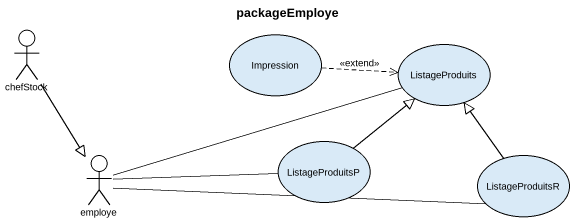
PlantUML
@startuml
title packageEmploye
actor chefStock
usecase Impression
usecase ListageProduits
actor employe
usecase ListageProduitsP
usecase ListageProduitsR
chefStock --|> employe
Impression .right.> ListageProduits : <<extend>>
employe -right- ListageProduits
employe -right- ListageProduitsP
employe -right- ListageProduitsR
ListageProduitsP -up-|> ListageProduits
ListageProduitsR -up-|> ListageProduits
@enduml
